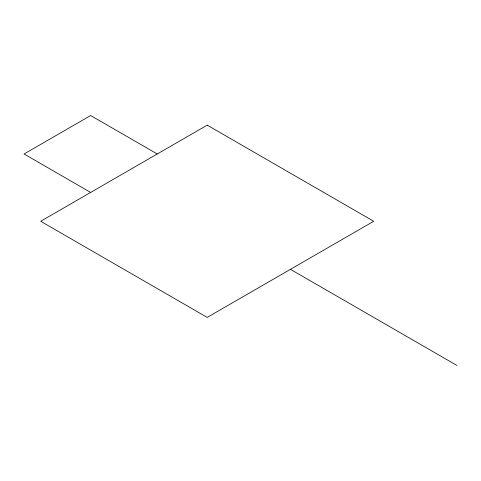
<?xml version="1.0" encoding="UTF-8"?>
<svg xmlns="http://www.w3.org/2000/svg" width="481" height="481" viewBox="0 0 481 481"><rect width="100%" height="100%" fill="white"/><g stroke="black" fill="none" stroke-linecap="round" stroke-linejoin="round"><path stroke-width="0.72" d="M157.251 153.986L90.65 115.536L24.05 153.986L90.65 192.436M290.452 269.336L456.95 365.464M207.203 125.144L40.699 221.272L207.203 317.4L373.701 221.272L207.203 125.144"/></g></svg>
